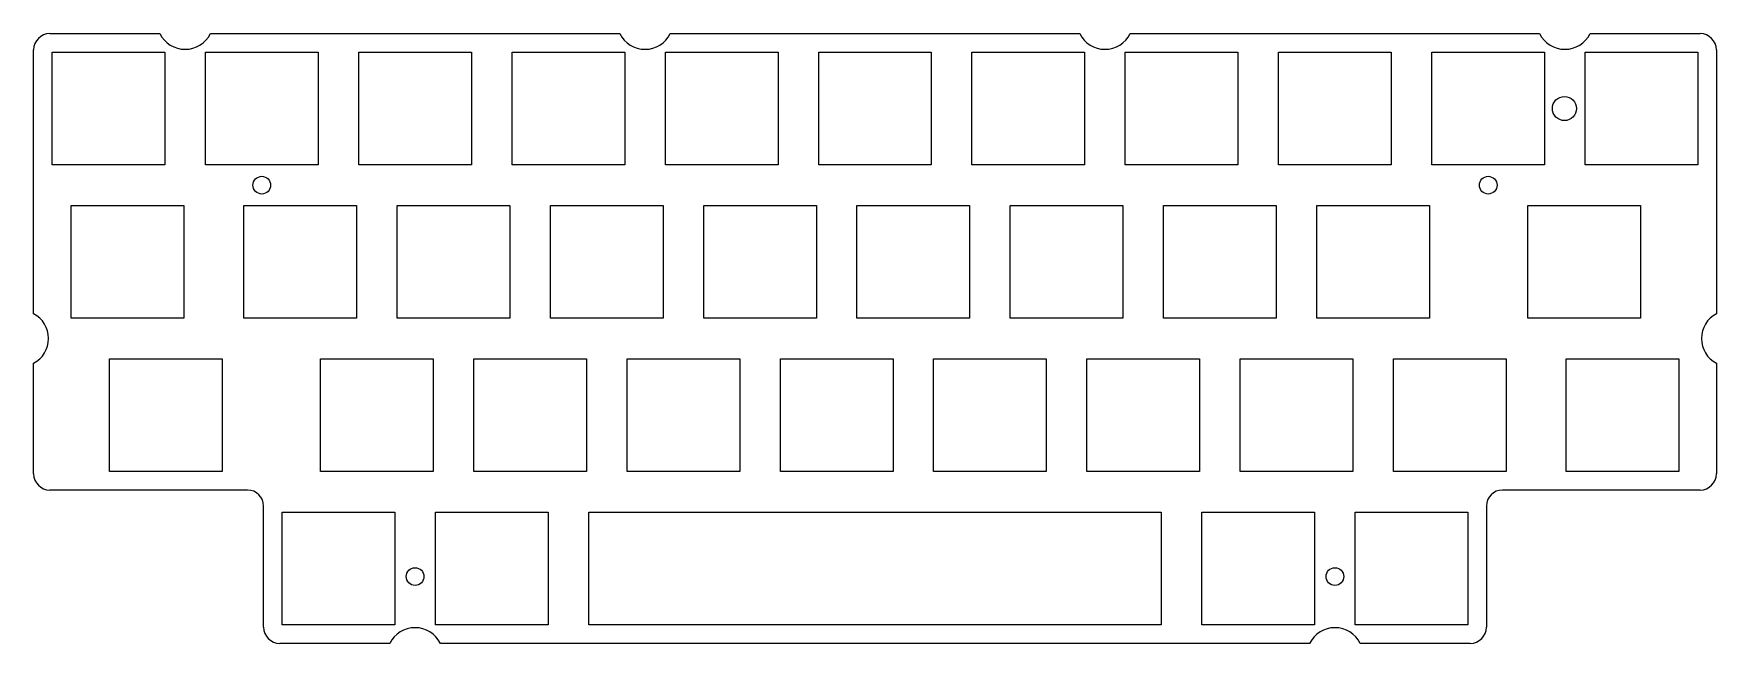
# Model space of a CAD drawing. Header units: millimetres. Extents: x -2778 to 2533, y -1210 to 714.
import ezdxf

# ---------------------------------------------------------------- set-up
doc = ezdxf.new("R2010")
doc.units = ezdxf.units.MM
for name, color, linetype in [('Shape2671', 7, 'CONTINUOUS'), ('Shape2672', 7, 'CONTINUOUS'), ('Shape2673', 7, 'CONTINUOUS'), ('Shape2674', 7, 'CONTINUOUS'), ('Shape2675', 7, 'CONTINUOUS'), ('Shape2676', 7, 'CONTINUOUS'), ('Shape2677', 7, 'CONTINUOUS'), ('Shape2678', 7, 'CONTINUOUS'), ('Shape2679', 7, 'CONTINUOUS'), ('Shape2680', 7, 'CONTINUOUS'), ('Shape2681', 7, 'CONTINUOUS'), ('Shape2682', 7, 'CONTINUOUS'), ('Shape2683', 7, 'CONTINUOUS'), ('Shape2684', 7, 'CONTINUOUS'), ('Shape2685', 7, 'CONTINUOUS'), ('Shape2686', 7, 'CONTINUOUS'), ('Shape2687', 7, 'CONTINUOUS'), ('Shape2688', 7, 'CONTINUOUS'), ('Shape2689', 7, 'CONTINUOUS'), ('Shape2690', 7, 'CONTINUOUS'), ('Shape2691', 7, 'CONTINUOUS'), ('Shape2692', 7, 'CONTINUOUS'), ('Shape2693', 7, 'CONTINUOUS'), ('Shape2694', 7, 'CONTINUOUS'), ('Shape2695', 7, 'CONTINUOUS'), ('Shape2696', 7, 'CONTINUOUS'), ('Shape2697', 7, 'CONTINUOUS'), ('Shape2698', 7, 'CONTINUOUS'), ('Shape2699', 7, 'CONTINUOUS'), ('Shape2700', 7, 'CONTINUOUS'), ('Shape2701', 7, 'CONTINUOUS'), ('Shape2702', 7, 'CONTINUOUS'), ('Shape2703', 7, 'CONTINUOUS'), ('Shape2704', 7, 'CONTINUOUS'), ('Shape2705', 7, 'CONTINUOUS'), ('Shape2706', 7, 'CONTINUOUS'), ('Shape2707', 7, 'CONTINUOUS'), ('Shape2708', 7, 'CONTINUOUS'), ('Shape2709', 7, 'CONTINUOUS'), ('Shape2710', 7, 'CONTINUOUS'), ('Shape2711', 7, 'CONTINUOUS'), ('Shape2712', 7, 'CONTINUOUS'), ('Shape2713', 7, 'CONTINUOUS'), ('Shape2714', 7, 'CONTINUOUS'), ('Shape2715', 7, 'CONTINUOUS'), ('Shape2716', 7, 'CONTINUOUS'), ('Shape2717', 7, 'CONTINUOUS'), ('Shape2718', 7, 'CONTINUOUS'), ('Shape2719', 7, 'CONTINUOUS'), ('Shape2720', 7, 'CONTINUOUS'), ('Shape2721', 7, 'CONTINUOUS'), ('Shape2722', 7, 'CONTINUOUS'), ('Shape2723', 7, 'CONTINUOUS'), ('Shape2724', 7, 'CONTINUOUS'), ('Shape2725', 7, 'CONTINUOUS'), ('Shape2726', 7, 'CONTINUOUS'), ('Shape2727', 7, 'CONTINUOUS'), ('Shape2728', 7, 'CONTINUOUS'), ('Shape2729', 7, 'CONTINUOUS'), ('Shape2730', 7, 'CONTINUOUS'), ('Shape2731', 7, 'CONTINUOUS'), ('Shape2732', 7, 'CONTINUOUS'), ('Shape2733', 7, 'CONTINUOUS'), ('Shape2734', 7, 'CONTINUOUS'), ('Shape2735', 7, 'CONTINUOUS'), ('Shape2736', 7, 'CONTINUOUS'), ('Shape2737', 7, 'CONTINUOUS'), ('Shape2738', 7, 'CONTINUOUS'), ('Shape2739', 7, 'CONTINUOUS'), ('Shape2740', 7, 'CONTINUOUS'), ('Shape2741', 7, 'CONTINUOUS'), ('Shape2742', 7, 'CONTINUOUS'), ('Shape2743', 7, 'CONTINUOUS'), ('Shape2744', 7, 'CONTINUOUS'), ('Shape2745', 7, 'CONTINUOUS'), ('Shape2746', 7, 'CONTINUOUS'), ('Shape2747', 7, 'CONTINUOUS'), ('Shape2748', 7, 'CONTINUOUS'), ('Shape2749', 7, 'CONTINUOUS'), ('Shape2750', 7, 'CONTINUOUS'), ('Shape2751', 7, 'CONTINUOUS'), ('Shape2752', 7, 'CONTINUOUS'), ('Shape2753', 7, 'CONTINUOUS'), ('Shape2754', 7, 'CONTINUOUS'), ('Shape2755', 7, 'CONTINUOUS'), ('Shape2756', 7, 'CONTINUOUS'), ('Shape2757', 7, 'CONTINUOUS'), ('Shape2758', 7, 'CONTINUOUS'), ('Shape2759', 7, 'CONTINUOUS'), ('Shape2760', 7, 'CONTINUOUS'), ('Shape2761', 7, 'CONTINUOUS'), ('Shape2762', 7, 'CONTINUOUS'), ('Shape2763', 7, 'CONTINUOUS'), ('Shape2764', 7, 'CONTINUOUS'), ('Shape2765', 7, 'CONTINUOUS'), ('Shape2766', 7, 'CONTINUOUS'), ('Shape2767', 7, 'CONTINUOUS'), ('Shape2768', 7, 'CONTINUOUS'), ('Shape2769', 7, 'CONTINUOUS'), ('Shape2770', 7, 'CONTINUOUS'), ('Shape2771', 7, 'CONTINUOUS'), ('Shape2772', 7, 'CONTINUOUS'), ('Shape2773', 7, 'CONTINUOUS'), ('Shape2774', 7, 'CONTINUOUS'), ('Shape2775', 7, 'CONTINUOUS'), ('Shape2776', 7, 'CONTINUOUS'), ('Shape2777', 7, 'CONTINUOUS'), ('Shape2778', 7, 'CONTINUOUS'), ('Shape2779', 7, 'CONTINUOUS'), ('Shape2780', 7, 'CONTINUOUS'), ('Shape2781', 7, 'CONTINUOUS'), ('Shape2782', 7, 'CONTINUOUS'), ('Shape2783', 7, 'CONTINUOUS'), ('Shape2784', 7, 'CONTINUOUS'), ('Shape2785', 7, 'CONTINUOUS'), ('Shape2786', 7, 'CONTINUOUS'), ('Shape2787', 7, 'CONTINUOUS'), ('Shape2788', 7, 'CONTINUOUS'), ('Shape2789', 7, 'CONTINUOUS'), ('Shape2790', 7, 'CONTINUOUS'), ('Shape2791', 7, 'CONTINUOUS'), ('Shape2792', 7, 'CONTINUOUS'), ('Shape2793', 7, 'CONTINUOUS'), ('Shape2794', 7, 'CONTINUOUS'), ('Shape2795', 7, 'CONTINUOUS'), ('Shape2796', 7, 'CONTINUOUS'), ('Shape2797', 7, 'CONTINUOUS'), ('Shape2798', 7, 'CONTINUOUS'), ('Shape2799', 7, 'CONTINUOUS'), ('Shape2800', 7, 'CONTINUOUS'), ('Shape2801', 7, 'CONTINUOUS'), ('Shape2802', 7, 'CONTINUOUS'), ('Shape2803', 7, 'CONTINUOUS'), ('Shape2804', 7, 'CONTINUOUS'), ('Shape2805', 7, 'CONTINUOUS'), ('Shape2806', 7, 'CONTINUOUS'), ('Shape2807', 7, 'CONTINUOUS'), ('Shape2808', 7, 'CONTINUOUS'), ('Shape2809', 7, 'CONTINUOUS'), ('Shape2810', 7, 'CONTINUOUS'), ('Shape2960', 7, 'CONTINUOUS'), ('Shape2965', 7, 'CONTINUOUS'), ('Shape2966', 7, 'CONTINUOUS'), ('Shape2967', 7, 'CONTINUOUS'), ('Shape2968', 7, 'CONTINUOUS'), ('Shape2969', 7, 'CONTINUOUS'), ('Shape2970', 7, 'CONTINUOUS'), ('Shape2971', 7, 'CONTINUOUS'), ('Shape2972', 7, 'CONTINUOUS'), ('Shape2973', 7, 'CONTINUOUS'), ('Shape2974', 7, 'CONTINUOUS'), ('Shape2975', 7, 'CONTINUOUS'), ('Shape2976', 7, 'CONTINUOUS'), ('Shape2977', 7, 'CONTINUOUS'), ('Shape2978', 7, 'CONTINUOUS'), ('Shape2979', 7, 'CONTINUOUS'), ('Shape2980', 7, 'CONTINUOUS'), ('Shape2981', 7, 'CONTINUOUS'), ('Shape2982', 7, 'CONTINUOUS'), ('Shape2983', 7, 'CONTINUOUS'), ('Shape2984', 7, 'CONTINUOUS'), ('Shape2985', 7, 'CONTINUOUS'), ('Shape2986', 7, 'CONTINUOUS'), ('Shape2987', 7, 'CONTINUOUS'), ('Shape2988', 7, 'CONTINUOUS'), ('Shape2989', 7, 'CONTINUOUS'), ('Shape2990', 7, 'CONTINUOUS'), ('Shape2991', 7, 'CONTINUOUS'), ('Shape2992', 7, 'CONTINUOUS'), ('Shape2993', 7, 'CONTINUOUS'), ('Shape2994', 7, 'CONTINUOUS'), ('Shape2995', 7, 'CONTINUOUS'), ('Shape2996', 7, 'CONTINUOUS'), ('Shape2997', 7, 'CONTINUOUS'), ('Shape2998', 7, 'CONTINUOUS'), ('Shape2999', 7, 'CONTINUOUS'), ('Shape3000', 7, 'CONTINUOUS'), ('Shape3037', 7, 'CONTINUOUS'), ('Shape3038', 7, 'CONTINUOUS'), ('Shape3039', 7, 'CONTINUOUS'), ('Shape3040', 7, 'CONTINUOUS')]:
    doc.layers.add(name, color=color, linetype=linetype)

msp = doc.modelspace()

# ---------------------------------------------------------------- linework, layer by layer
at = {"layer": 'Shape2671'}
msp.add_line((1271.9, 171.63), (1627.5, 171.63), dxfattribs=at)
at = {"layer": 'Shape2672'}
msp.add_line((1627.5, 171.63), (1627.5, -183.97), dxfattribs=at)
at = {"layer": 'Shape2673'}
msp.add_line((1627.5, -183.97), (1271.9, -183.97), dxfattribs=at)
at = {"layer": 'Shape2674'}
msp.add_line((1271.9, -183.97), (1271.9, 171.63), dxfattribs=at)
at = {"layer": 'Shape2675'}
msp.add_line((1990.4, 655.5), (1990.4, 299.9), dxfattribs=at)
at = {"layer": 'Shape2676'}
msp.add_line((1990.4, 299.9), (1634.8, 299.9), dxfattribs=at)
at = {"layer": 'Shape2677'}
msp.add_line((1634.8, 299.9), (1634.8, 655.5), dxfattribs=at)
at = {"layer": 'Shape2678'}
msp.add_line((1634.8, 655.5), (1990.4, 655.5), dxfattribs=at)
at = {"layer": 'Shape2679'}
msp.add_line((2474.27, 299.9), (2118.67, 299.9), dxfattribs=at)
at = {"layer": 'Shape2680'}
msp.add_line((2118.67, 299.9), (2118.67, 655.5), dxfattribs=at)
at = {"layer": 'Shape2681'}
msp.add_line((2118.67, 655.5), (2474.27, 655.5), dxfattribs=at)
at = {"layer": 'Shape2682'}
msp.add_line((2474.27, 655.5), (2474.27, 299.9), dxfattribs=at)
at = {"layer": 'Shape2683'}
msp.add_line((1937.22, 171.63), (2292.82, 171.63), dxfattribs=at)
at = {"layer": 'Shape2684'}
msp.add_line((2292.82, 171.63), (2292.82, -183.97), dxfattribs=at)
at = {"layer": 'Shape2685'}
msp.add_line((2292.82, -183.97), (1937.22, -183.97), dxfattribs=at)
at = {"layer": 'Shape2686'}
msp.add_line((1937.22, -183.97), (1937.22, 171.63), dxfattribs=at)
at = {"layer": 'Shape2687'}
msp.add_line((1506.53, 655.5), (1506.53, 299.9), dxfattribs=at)
at = {"layer": 'Shape2688'}
msp.add_line((1506.53, 299.9), (1150.93, 299.9), dxfattribs=at)
at = {"layer": 'Shape2689'}
msp.add_line((1150.93, 299.9), (1150.93, 655.5), dxfattribs=at)
at = {"layer": 'Shape2690'}
msp.add_line((1150.93, 655.5), (1506.53, 655.5), dxfattribs=at)
at = {"layer": 'Shape2691'}
msp.add_line((-1396.69, 655.5), (-1396.69, 299.9), dxfattribs=at)
at = {"layer": 'Shape2692'}
msp.add_line((-1396.69, 299.9), (-1752.29, 299.9), dxfattribs=at)
at = {"layer": 'Shape2693'}
msp.add_line((-1752.29, 299.9), (-1752.29, 655.5), dxfattribs=at)
at = {"layer": 'Shape2694'}
msp.add_line((-1752.29, 655.5), (-1396.69, 655.5), dxfattribs=at)
at = {"layer": 'Shape2695'}
msp.add_line((-1880.56, 655.5), (-1880.56, 299.9), dxfattribs=at)
at = {"layer": 'Shape2696'}
msp.add_line((-1880.56, 299.9), (-2236.16, 299.9), dxfattribs=at)
at = {"layer": 'Shape2697'}
msp.add_line((-2236.16, 299.9), (-2236.16, 655.5), dxfattribs=at)
at = {"layer": 'Shape2698'}
msp.add_line((-2236.16, 655.5), (-1880.56, 655.5), dxfattribs=at)
at = {"layer": 'Shape2699'}
msp.add_line((-2659.55, 171.63), (-2303.95, 171.63), dxfattribs=at)
at = {"layer": 'Shape2700'}
msp.add_line((-2303.95, 171.63), (-2303.95, -183.97), dxfattribs=at)
at = {"layer": 'Shape2701'}
msp.add_line((-2303.95, -183.97), (-2659.55, -183.97), dxfattribs=at)
at = {"layer": 'Shape2702'}
msp.add_line((-2659.55, -183.97), (-2659.55, 171.63), dxfattribs=at)
at = {"layer": 'Shape2703'}
msp.add_line((-2364.43, 655.5), (-2364.43, 299.9), dxfattribs=at)
at = {"layer": 'Shape2704'}
msp.add_line((-2364.43, 299.9), (-2720.03, 299.9), dxfattribs=at)
at = {"layer": 'Shape2705'}
msp.add_line((-2720.03, 299.9), (-2720.03, 655.5), dxfattribs=at)
at = {"layer": 'Shape2706'}
msp.add_line((-2720.03, 655.5), (-2364.43, 655.5), dxfattribs=at)
at = {"layer": 'Shape2707'}
msp.add_line((-905.517, -667.84), (-905.517, -312.24), dxfattribs=at)
at = {"layer": 'Shape2708'}
msp.add_line((-905.517, -312.24), (-549.917, -312.24), dxfattribs=at)
at = {"layer": 'Shape2709'}
msp.add_line((-549.917, -312.24), (-549.917, -667.84), dxfattribs=at)
at = {"layer": 'Shape2710'}
msp.add_line((-549.917, -667.84), (-905.517, -667.84), dxfattribs=at)
at = {"layer": 'Shape2711'}
msp.add_line((-2115.19, 171.63), (-1759.59, 171.63), dxfattribs=at)
at = {"layer": 'Shape2712'}
msp.add_line((-1759.59, 171.63), (-1759.59, -183.97), dxfattribs=at)
at = {"layer": 'Shape2713'}
msp.add_line((-1759.59, -183.97), (-2115.19, -183.97), dxfattribs=at)
at = {"layer": 'Shape2714'}
msp.add_line((-2115.19, -183.97), (-2115.19, 171.63), dxfattribs=at)
at = {"layer": 'Shape2715'}
msp.add_line((-421.647, -667.84), (-421.647, -312.24), dxfattribs=at)
at = {"layer": 'Shape2716'}
msp.add_line((-421.647, -312.24), (-66.047, -312.24), dxfattribs=at)
at = {"layer": 'Shape2717'}
msp.add_line((-66.047, -312.24), (-66.047, -667.84), dxfattribs=at)
at = {"layer": 'Shape2718'}
msp.add_line((-66.047, -667.84), (-421.647, -667.84), dxfattribs=at)
at = {"layer": 'Shape2719'}
msp.add_line((-1033.79, -312.24), (-1033.79, -667.84), dxfattribs=at)
at = {"layer": 'Shape2720'}
msp.add_line((-1033.79, -667.84), (-1389.39, -667.84), dxfattribs=at)
at = {"layer": 'Shape2721'}
msp.add_line((-1389.39, -667.84), (-1389.39, -312.24), dxfattribs=at)
at = {"layer": 'Shape2722'}
msp.add_line((-1389.39, -312.24), (-1033.79, -312.24), dxfattribs=at)
at = {"layer": 'Shape2723'}
msp.add_line((659.758, 171.63), (659.758, -183.97), dxfattribs=at)
at = {"layer": 'Shape2724'}
msp.add_line((659.758, -183.97), (304.158, -183.97), dxfattribs=at)
at = {"layer": 'Shape2725'}
msp.add_line((304.158, -183.97), (304.158, 171.63), dxfattribs=at)
at = {"layer": 'Shape2726'}
msp.add_line((304.158, 171.63), (659.758, 171.63), dxfattribs=at)
at = {"layer": 'Shape2727'}
msp.add_line((901.693, -667.84), (546.093, -667.84), dxfattribs=at)
at = {"layer": 'Shape2728'}
msp.add_line((546.093, -667.84), (546.093, -312.24), dxfattribs=at)
at = {"layer": 'Shape2729'}
msp.add_line((546.093, -312.24), (901.693, -312.24), dxfattribs=at)
at = {"layer": 'Shape2730'}
msp.add_line((901.693, -312.24), (901.693, -667.84), dxfattribs=at)
at = {"layer": 'Shape2731'}
msp.add_line((1022.66, 655.5), (1022.66, 299.9), dxfattribs=at)
at = {"layer": 'Shape2732'}
msp.add_line((1022.66, 299.9), (667.061, 299.9), dxfattribs=at)
at = {"layer": 'Shape2733'}
msp.add_line((667.061, 299.9), (667.061, 655.5), dxfattribs=at)
at = {"layer": 'Shape2734'}
msp.add_line((667.061, 655.5), (1022.66, 655.5), dxfattribs=at)
at = {"layer": 'Shape2735'}
msp.add_line((-179.712, 171.63), (175.888, 171.63), dxfattribs=at)
at = {"layer": 'Shape2736'}
msp.add_line((175.888, 171.63), (175.888, -183.97), dxfattribs=at)
at = {"layer": 'Shape2737'}
msp.add_line((175.888, -183.97), (-179.712, -183.97), dxfattribs=at)
at = {"layer": 'Shape2738'}
msp.add_line((-179.712, -183.97), (-179.712, 171.63), dxfattribs=at)
at = {"layer": 'Shape2739'}
msp.add_line((1869.43, -312.24), (1869.43, -667.84), dxfattribs=at)
at = {"layer": 'Shape2740'}
msp.add_line((1869.43, -667.84), (1513.83, -667.84), dxfattribs=at)
at = {"layer": 'Shape2741'}
msp.add_line((1513.83, -667.84), (1513.83, -312.24), dxfattribs=at)
at = {"layer": 'Shape2742'}
msp.add_line((1513.83, -312.24), (1869.43, -312.24), dxfattribs=at)
at = {"layer": 'Shape2743'}
msp.add_line((1029.96, -667.84), (1029.96, -312.24), dxfattribs=at)
at = {"layer": 'Shape2744'}
msp.add_line((1029.96, -312.24), (1385.56, -312.24), dxfattribs=at)
at = {"layer": 'Shape2745'}
msp.add_line((1385.56, -312.24), (1385.56, -667.84), dxfattribs=at)
at = {"layer": 'Shape2746'}
msp.add_line((1385.56, -667.84), (1029.96, -667.84), dxfattribs=at)
at = {"layer": 'Shape2747'}
msp.add_line((788.028, -183.97), (788.028, 171.63), dxfattribs=at)
at = {"layer": 'Shape2748'}
msp.add_line((788.028, 171.63), (1143.63, 171.63), dxfattribs=at)
at = {"layer": 'Shape2749'}
msp.add_line((1143.63, 171.63), (1143.63, -183.97), dxfattribs=at)
at = {"layer": 'Shape2750'}
msp.add_line((1143.63, -183.97), (788.028, -183.97), dxfattribs=at)
at = {"layer": 'Shape2751'}
msp.add_line((2413.79, -312.24), (2413.79, -667.84), dxfattribs=at)
at = {"layer": 'Shape2752'}
msp.add_line((2413.79, -667.84), (2058.19, -667.84), dxfattribs=at)
at = {"layer": 'Shape2753'}
msp.add_line((2058.19, -667.84), (2058.19, -312.24), dxfattribs=at)
at = {"layer": 'Shape2754'}
msp.add_line((2058.19, -312.24), (2413.79, -312.24), dxfattribs=at)
at = {"layer": 'Shape2755'}
msp.add_line((417.823, -312.24), (417.823, -667.84), dxfattribs=at)
at = {"layer": 'Shape2756'}
msp.add_line((417.823, -667.84), (62.223, -667.84), dxfattribs=at)
at = {"layer": 'Shape2757'}
msp.add_line((62.223, -667.84), (62.223, -312.24), dxfattribs=at)
at = {"layer": 'Shape2758'}
msp.add_line((62.223, -312.24), (417.823, -312.24), dxfattribs=at)
at = {"layer": 'Shape2759'}
msp.add_line((54.921, 299.9), (-300.679, 299.9), dxfattribs=at)
at = {"layer": 'Shape2760'}
msp.add_line((-300.679, 299.9), (-300.679, 655.5), dxfattribs=at)
at = {"layer": 'Shape2761'}
msp.add_line((-300.679, 655.5), (54.921, 655.5), dxfattribs=at)
at = {"layer": 'Shape2762'}
msp.add_line((54.921, 655.5), (54.921, 299.9), dxfattribs=at)
at = {"layer": 'Shape2763'}
msp.add_line((538.791, 655.5), (538.791, 299.9), dxfattribs=at)
at = {"layer": 'Shape2764'}
msp.add_line((538.791, 299.9), (183.191, 299.9), dxfattribs=at)
at = {"layer": 'Shape2765'}
msp.add_line((183.191, 299.9), (183.191, 655.5), dxfattribs=at)
at = {"layer": 'Shape2766'}
msp.add_line((183.191, 655.5), (538.791, 655.5), dxfattribs=at)
at = {"layer": 'Shape2767'}
msp.add_line((-1275.72, 171.63), (-1275.72, -183.97), dxfattribs=at)
at = {"layer": 'Shape2768'}
msp.add_line((-1275.72, -183.97), (-1631.32, -183.97), dxfattribs=at)
at = {"layer": 'Shape2769'}
msp.add_line((-1631.32, -183.97), (-1631.32, 171.63), dxfattribs=at)
at = {"layer": 'Shape2770'}
msp.add_line((-1631.32, 171.63), (-1275.72, 171.63), dxfattribs=at)
at = {"layer": 'Shape2771'}
msp.add_line((-784.549, 299.9), (-784.549, 655.5), dxfattribs=at)
at = {"layer": 'Shape2772'}
msp.add_line((-784.549, 655.5), (-428.949, 655.5), dxfattribs=at)
at = {"layer": 'Shape2773'}
msp.add_line((-428.949, 655.5), (-428.949, 299.9), dxfattribs=at)
at = {"layer": 'Shape2774'}
msp.add_line((-428.949, 299.9), (-784.549, 299.9), dxfattribs=at)
at = {"layer": 'Shape2775'}
msp.add_line((-1268.42, 299.9), (-1268.42, 655.5), dxfattribs=at)
at = {"layer": 'Shape2776'}
msp.add_line((-1268.42, 655.5), (-912.819, 655.5), dxfattribs=at)
at = {"layer": 'Shape2777'}
msp.add_line((-912.819, 655.5), (-912.819, 299.9), dxfattribs=at)
at = {"layer": 'Shape2778'}
msp.add_line((-912.819, 299.9), (-1268.42, 299.9), dxfattribs=at)
at = {"layer": 'Shape2779'}
msp.add_line((-1147.45, -183.97), (-1147.45, 171.63), dxfattribs=at)
at = {"layer": 'Shape2780'}
msp.add_line((-1147.45, 171.63), (-791.852, 171.63), dxfattribs=at)
at = {"layer": 'Shape2781'}
msp.add_line((-791.852, 171.63), (-791.852, -183.97), dxfattribs=at)
at = {"layer": 'Shape2782'}
msp.add_line((-791.852, -183.97), (-1147.45, -183.97), dxfattribs=at)
at = {"layer": 'Shape2783'}
msp.add_line((-663.582, 171.63), (-307.982, 171.63), dxfattribs=at)
at = {"layer": 'Shape2784'}
msp.add_line((-307.982, 171.63), (-307.982, -183.97), dxfattribs=at)
at = {"layer": 'Shape2785'}
msp.add_line((-307.982, -183.97), (-663.582, -183.97), dxfattribs=at)
at = {"layer": 'Shape2786'}
msp.add_line((-663.582, -183.97), (-663.582, 171.63), dxfattribs=at)
at = {"layer": 'Shape2787'}
msp.add_line((-1517.66, -312.24), (-1517.66, -667.84), dxfattribs=at)
at = {"layer": 'Shape2788'}
msp.add_line((-1517.66, -667.84), (-1873.26, -667.84), dxfattribs=at)
at = {"layer": 'Shape2789'}
msp.add_line((-1873.26, -667.84), (-1873.26, -312.24), dxfattribs=at)
at = {"layer": 'Shape2790'}
msp.add_line((-1873.26, -312.24), (-1517.66, -312.24), dxfattribs=at)
at = {"layer": 'Shape2791'}
msp.add_line((-2182.98, -312.24), (-2182.98, -667.84), dxfattribs=at)
at = {"layer": 'Shape2792'}
msp.add_line((-2182.98, -667.84), (-2538.58, -667.84), dxfattribs=at)
at = {"layer": 'Shape2793'}
msp.add_line((-2538.58, -667.84), (-2538.58, -312.24), dxfattribs=at)
at = {"layer": 'Shape2794'}
msp.add_line((-2538.58, -312.24), (-2182.98, -312.24), dxfattribs=at)
at = {"layer": 'Shape2795'}
msp.add_line((1264.6, -1151.71), (908.996, -1151.71), dxfattribs=at)
at = {"layer": 'Shape2796'}
msp.add_line((908.996, -1151.71), (908.996, -796.11), dxfattribs=at)
at = {"layer": 'Shape2797'}
msp.add_line((908.996, -796.11), (1264.6, -796.11), dxfattribs=at)
at = {"layer": 'Shape2798'}
msp.add_line((1264.6, -796.11), (1264.6, -1151.71), dxfattribs=at)
at = {"layer": 'Shape2799'}
msp.add_line((-1638.62, -1151.71), (-1994.22, -1151.71), dxfattribs=at)
at = {"layer": 'Shape2800'}
msp.add_line((-1994.22, -1151.71), (-1994.22, -796.11), dxfattribs=at)
at = {"layer": 'Shape2801'}
msp.add_line((-1994.22, -796.11), (-1638.62, -796.11), dxfattribs=at)
at = {"layer": 'Shape2802'}
msp.add_line((-1638.62, -796.11), (-1638.62, -1151.71), dxfattribs=at)
at = {"layer": 'Shape2803'}
msp.add_line((-1154.75, -1151.71), (-1510.35, -1151.71), dxfattribs=at)
at = {"layer": 'Shape2804'}
msp.add_line((-1510.35, -1151.71), (-1510.35, -796.11), dxfattribs=at)
at = {"layer": 'Shape2805'}
msp.add_line((-1510.35, -796.11), (-1154.75, -796.11), dxfattribs=at)
at = {"layer": 'Shape2806'}
msp.add_line((-1154.75, -796.11), (-1154.75, -1151.71), dxfattribs=at)
at = {"layer": 'Shape2807'}
msp.add_line((1748.47, -796.11), (1748.47, -1151.71), dxfattribs=at)
at = {"layer": 'Shape2808'}
msp.add_line((1748.47, -1151.71), (1392.87, -1151.71), dxfattribs=at)
at = {"layer": 'Shape2809'}
msp.add_line((1392.87, -1151.71), (1392.87, -796.11), dxfattribs=at)
at = {"layer": 'Shape2810'}
msp.add_line((1392.87, -796.11), (1748.47, -796.11), dxfattribs=at)
at = {"layer": 'Shape2960'}
msp.add_circle((2053.25, 477.7), 38.1, dxfattribs=at)
at = {"layer": 'Shape2965'}
msp.add_circle((1328.71, -999.291), 27.94, dxfattribs=at)
at = {"layer": 'Shape2966'}
msp.add_circle((-1574.51, -999.291), 27.94, dxfattribs=at)
at = {"layer": 'Shape2967'}
msp.add_circle((1812.58, 235.784), 27.94, dxfattribs=at)
at = {"layer": 'Shape2968'}
msp.add_circle((-2058.38, 235.784), 27.94, dxfattribs=at)
at = {"layer": 'Shape2969'}
msp.add_arc((2054.54, 753.376), 88.9, -153.652, -26.3477, dxfattribs=at)
at = {"layer": 'Shape2970'}
msp.add_line((2134.2, 713.92), (2481.89, 713.92), dxfattribs=at)
at = {"layer": 'Shape2971'}
msp.add_arc((2481.89, 663.12), 50.8, 0, 90, dxfattribs=at)
at = {"layer": 'Shape2972'}
msp.add_line((2532.69, 663.12), (2532.69, -169.789), dxfattribs=at)
at = {"layer": 'Shape2973'}
msp.add_arc((2574.76, -248.105), 88.9, 118.244, -118.244, dxfattribs=at)
at = {"layer": 'Shape2974'}
msp.add_line((2532.69, -326.421), (2532.69, -675.46), dxfattribs=at)
at = {"layer": 'Shape2975'}
msp.add_arc((2481.89, -675.46), 50.8, -90, 0, dxfattribs=at)
at = {"layer": 'Shape2976'}
msp.add_line((2481.89, -726.26), (1857.69, -726.26), dxfattribs=at)
at = {"layer": 'Shape2977'}
msp.add_arc((1857.69, -777.06), 50.8, 90, 180, dxfattribs=at)
at = {"layer": 'Shape2978'}
msp.add_line((1806.89, -777.06), (1806.89, -1159.33), dxfattribs=at)
at = {"layer": 'Shape2979'}
msp.add_arc((1756.09, -1159.33), 50.8, -90, 0, dxfattribs=at)
at = {"layer": 'Shape2980'}
msp.add_line((1756.09, -1210.13), (1408.4, -1210.13), dxfattribs=at)
at = {"layer": 'Shape2981'}
msp.add_arc((1328.73, -1249.59), 88.9, 26.3477, 153.652, dxfattribs=at)
at = {"layer": 'Shape2982'}
msp.add_line((1249.07, -1210.13), (-1494.82, -1210.13), dxfattribs=at)
at = {"layer": 'Shape2983'}
msp.add_arc((-1574.49, -1249.59), 88.9, 26.3477, 153.652, dxfattribs=at)
at = {"layer": 'Shape2984'}
msp.add_line((-1654.15, -1210.13), (-2001.84, -1210.13), dxfattribs=at)
at = {"layer": 'Shape2985'}
msp.add_arc((-2001.84, -1159.33), 50.8, 180, -90, dxfattribs=at)
at = {"layer": 'Shape2986'}
msp.add_line((-2052.64, -1159.33), (-2052.64, -777.06), dxfattribs=at)
at = {"layer": 'Shape2987'}
msp.add_arc((-2103.44, -777.06), 50.8, 0, 90, dxfattribs=at)
at = {"layer": 'Shape2988'}
msp.add_line((-2103.44, -726.26), (-2727.65, -726.26), dxfattribs=at)
at = {"layer": 'Shape2989'}
msp.add_arc((-2727.65, -675.46), 50.8, 180, -90, dxfattribs=at)
at = {"layer": 'Shape2990'}
msp.add_line((-2778.45, -675.46), (-2778.45, -326.421), dxfattribs=at)
at = {"layer": 'Shape2991'}
msp.add_arc((-2820.52, -248.105), 88.9, -61.7563, 61.7563, dxfattribs=at)
at = {"layer": 'Shape2992'}
msp.add_line((-2778.45, -169.789), (-2778.45, 663.12), dxfattribs=at)
at = {"layer": 'Shape2993'}
msp.add_arc((-2727.65, 663.12), 50.8, 90, 180, dxfattribs=at)
at = {"layer": 'Shape2994'}
msp.add_line((-2727.65, 713.92), (-2379.96, 713.92), dxfattribs=at)
at = {"layer": 'Shape2995'}
msp.add_arc((-2300.29, 753.376), 88.9, -153.652, -26.3477, dxfattribs=at)
at = {"layer": 'Shape2996'}
msp.add_line((-2220.63, 713.92), (-928.349, 713.92), dxfattribs=at)
at = {"layer": 'Shape2997'}
msp.add_arc((-848.684, 753.376), 88.9, -153.652, -26.3477, dxfattribs=at)
at = {"layer": 'Shape2998'}
msp.add_line((-769.019, 713.92), (523.261, 713.92), dxfattribs=at)
at = {"layer": 'Shape2999'}
msp.add_arc((602.926, 753.376), 88.9, -153.652, -26.3477, dxfattribs=at)
at = {"layer": 'Shape3000'}
msp.add_line((682.591, 713.92), (1974.87, 713.92), dxfattribs=at)
at = {"layer": 'Shape3037'}
msp.add_line((-1026.48, -796.11), (780.726, -796.11), dxfattribs=at)
at = {"layer": 'Shape3038'}
msp.add_line((780.726, -796.11), (780.726, -1151.71), dxfattribs=at)
at = {"layer": 'Shape3039'}
msp.add_line((780.726, -1151.71), (-1026.48, -1151.71), dxfattribs=at)
at = {"layer": 'Shape3040'}
msp.add_line((-1026.48, -1151.71), (-1026.48, -796.11), dxfattribs=at)

doc.saveas('drawing.dxf')
